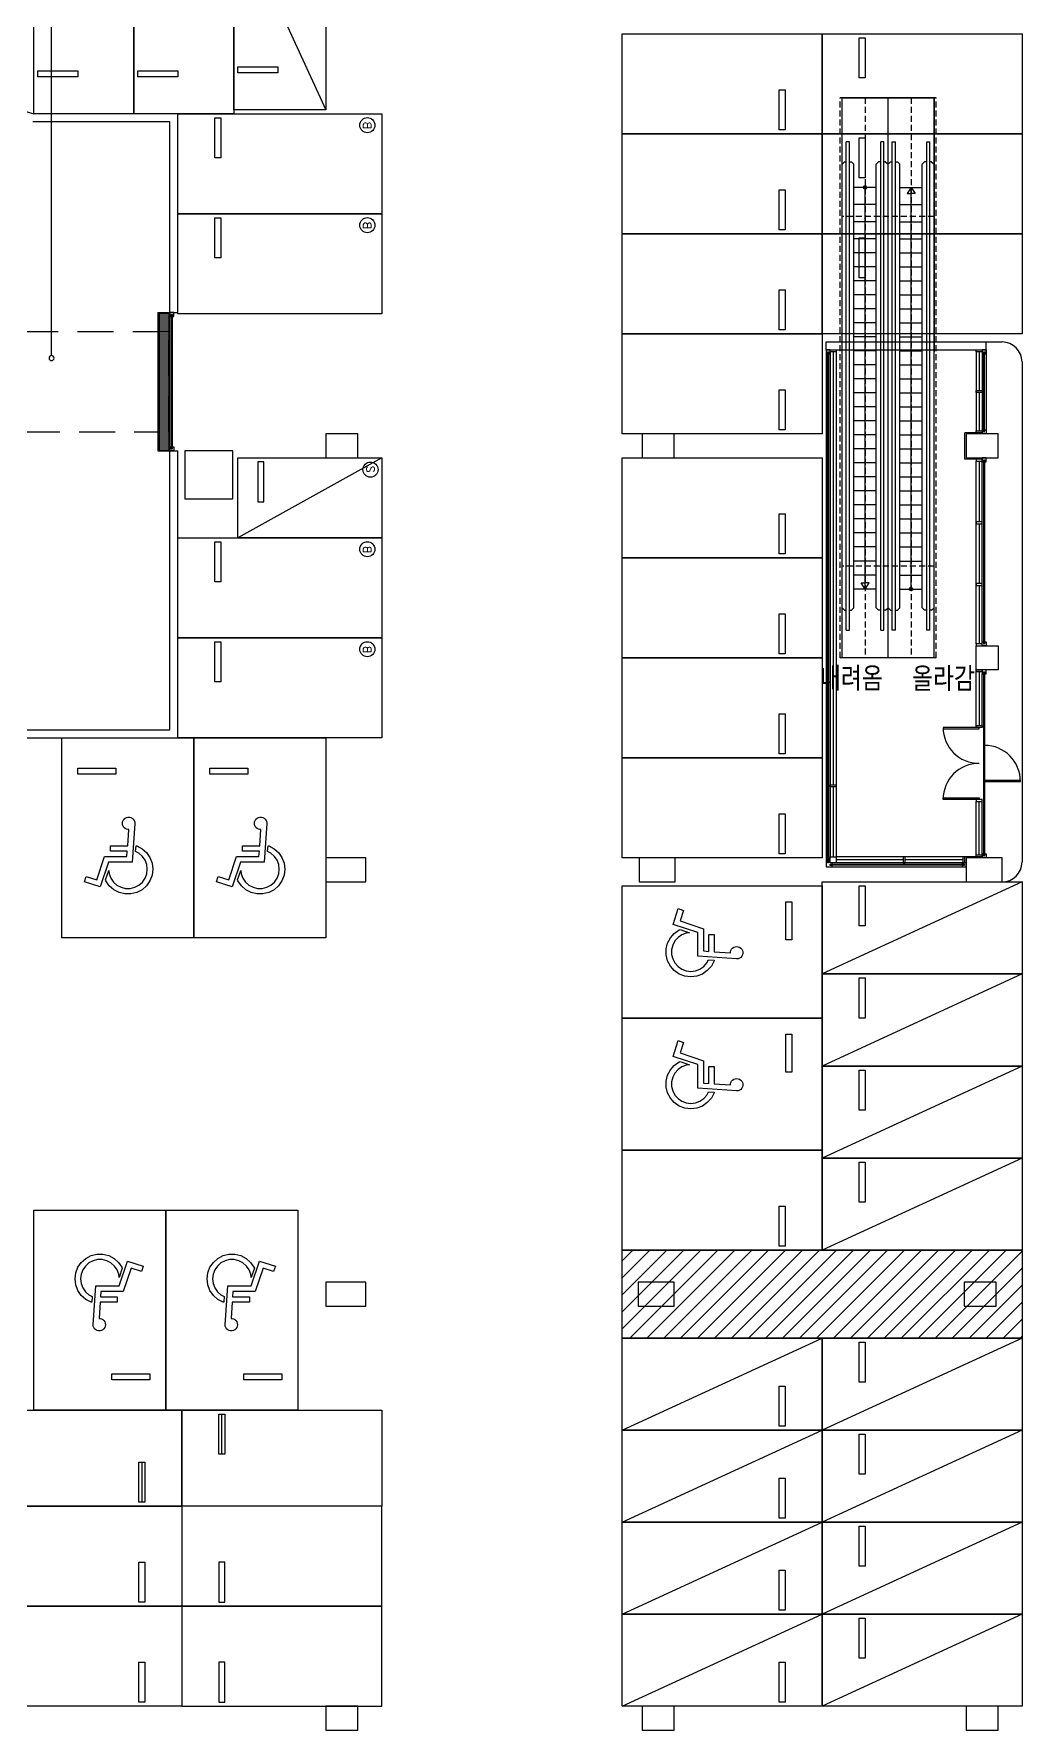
# Model space of a CAD drawing. Header units: millimetres. Extents: x -7614 to 421357, y 85218 to 341757.
# Drawn here: x 196520 to 221220, y 191627 to 234027 of the extents above; entities that cross this region are included whole.
import ezdxf
from ezdxf.enums import TextEntityAlignment as Align

# ---------------------------------------------------------------- set-up
doc = ezdxf.new("R2010")
doc.units = ezdxf.units.MM
doc.header["$LTSCALE"] = 600
doc.header["$MEASUREMENT"] = 0
doc.linetypes.add('HID1', pattern=[2.3, 1.5, -0.8])
doc.linetypes.add('HIDDEN2', pattern=[0.188, 0.125, -0.063])
doc.layers.add('e-plan', color=9, linetype='CONTINUOUS')
doc.layers.add('e-room-box', color=7, linetype='CONTINUOUS')
doc.styles.add('kiahn', font='romans.shx', dxfattribs={"bigfont": 'cadhs.shx'})

msp = doc.modelspace()

# ---------------------------------------------------------------- linework, layer by layer
at = {"layer": 'e-plan'}
for p, q in [((196520, 232027), (196520, 237127)), ((199020, 232027), (199020, 237127)), ((199020, 237127), (199020, 232027)), ((201520, 237127), (203820, 232127)), ((201520, 237127), (201520, 232027)), ((201520, 232127), (201520, 237127)), ((203820, 237127), (203820, 232127)), ((211220, 231527), (211220, 234027)), ((211220, 234027), (216220, 234027)), ((216220, 234027), (216220, 231527)), ((216220, 231527), (216220, 234027)), ((216220, 234027), (221220, 234027)), ((217145, 233927), (217295, 233927)), ((217145, 232927), (217145, 233927)), ((217295, 233927), (217295, 232927)), ((221220, 234027), (221220, 231527)), ((201620, 233052), (201620, 233202)), ((201620, 233202), (202620, 233202)), ((202620, 233202), (202620, 233052)), ((196620, 232952), (196620, 233102)), ((196620, 233102), (197620, 233102)), ((197620, 232952), (196620, 232952)), ((197620, 233102), (197620, 232952)), ((199120, 232952), (199120, 233102)), ((199120, 233102), (200120, 233102)), ((200120, 232952), (199120, 232952)), ((200120, 233102), (200120, 232952)), ((202620, 233052), (201620, 233052)), ((217295, 232927), (217145, 232927)), ((195071, 232470), (196520, 232027)), ((215145, 231627), (215145, 232627)), ((215145, 232627), (215295, 232627)), ((215295, 232627), (215295, 231627)), ((216720, 218427), (216720, 232427)), ((219020, 232427), (216720, 232427)), ((217870, 218427), (217870, 232427)), ((219020, 218427), (219020, 232427)), ((200120, 232027), (196520, 232027)), ((199020, 232027), (196520, 232027)), ((201520, 232027), (199020, 232027)), ((200120, 227066), (200120, 232027)), ((200120, 229527), (200120, 232027)), ((200120, 232027), (205220, 232027)), ((203820, 232127), (201520, 232127)), ((205220, 232027), (205220, 229527)), ((199920, 231827), (196490, 231827)), ((199920, 227066), (199920, 231827)), ((201045, 231927), (201195, 231927)), ((201045, 230927), (201045, 231927)), ((201195, 231927), (201195, 230927)), ((211220, 229027), (211220, 231527)), ((211220, 231527), (216220, 231527)), ((216220, 231527), (211220, 231527)), ((215295, 231627), (215145, 231627)), ((216220, 231527), (216220, 229027)), ((221220, 231527), (216220, 231527)), ((216220, 229027), (216220, 231527)), ((216220, 231527), (221220, 231527)), ((221220, 231527), (221220, 229027)), ((216823, 219122), (216823, 231327)), ((216903, 231327), (216823, 231327)), ((216903, 219122), (216903, 231327)), ((217145, 231427), (217295, 231427)), ((217145, 230427), (217145, 231427)), ((217295, 231427), (217295, 230427)), ((217688, 219122), (217688, 231327)), ((217768, 231327), (217688, 231327)), ((217768, 219122), (217768, 231327)), ((217973, 219122), (217973, 231327)), ((217973, 231327), (218053, 231327)), ((218053, 219122), (218053, 231327)), ((218838, 219122), (218838, 231327)), ((218838, 231327), (218918, 231327)), ((218918, 219122), (218918, 231327)), ((201195, 230927), (201045, 230927)), ((216780, 230827), (216720, 230767)), ((216780, 230827), (216823, 230827)), ((216903, 230827), (216958, 230827)), ((216958, 230827), (217018, 230767)), ((217018, 219682), (217018, 230767)), ((217633, 230827), (217573, 230767)), ((217573, 219682), (217573, 230767)), ((217688, 230827), (217633, 230827)), ((217810, 230827), (217768, 230827)), ((217810, 230827), (217870, 230767)), ((217930, 230827), (217870, 230767)), ((217930, 230827), (217973, 230827)), ((218053, 230827), (218108, 230827)), ((218108, 230827), (218168, 230767)), ((218168, 219682), (218168, 230767)), ((218783, 230827), (218723, 230767)), ((218723, 219682), (218723, 230767)), ((218838, 230827), (218783, 230827)), ((218960, 230827), (218918, 230827)), ((218960, 230827), (219020, 230767)), ((217295, 230427), (217145, 230427)), ((215145, 229127), (215145, 230127)), ((215145, 230127), (215295, 230127)), ((215295, 230127), (215295, 229127)), ((217573, 230190), (217018, 230190)), ((217295, 220151), (217295, 230190)), ((218168, 230190), (218723, 230190)), ((218445, 230190), (218346, 230039)), ((218346, 230039), (218445, 230039)), ((218445, 220151), (218445, 230190)), ((218445, 230190), (218545, 230039)), ((218545, 230039), (218445, 230039)), ((205220, 229527), (200120, 229527)), ((200120, 227027), (200120, 229527)), ((200120, 229527), (205220, 229527)), ((201045, 229427), (201195, 229427)), ((201045, 228427), (201045, 229427)), ((201195, 229427), (201195, 228427)), ((205220, 229527), (205220, 227027)), ((217573, 229760), (217018, 229760)), ((218168, 229760), (218723, 229760)), ((211220, 226527), (211220, 229027)), ((211220, 229027), (216220, 229027)), ((216220, 229027), (211220, 229027)), ((215295, 229127), (215145, 229127)), ((216220, 229027), (216220, 226527)), ((221220, 229027), (216220, 229027)), ((216220, 226527), (216220, 229027)), ((216220, 229027), (221220, 229027)), ((217573, 229331), (217018, 229331)), ((218168, 229331), (218723, 229331)), ((221220, 229027), (221220, 226527)), ((217573, 228901), (217018, 228901)), ((217573, 228551), (217018, 228551)), ((217145, 228927), (217295, 228927)), ((217145, 227927), (217145, 228927)), ((217295, 228927), (217295, 227927)), ((218168, 228901), (218723, 228901)), ((218168, 228551), (218723, 228551)), ((201195, 228427), (201045, 228427)), ((217573, 228201), (217018, 228201)), ((218168, 228201), (218723, 228201)), ((217573, 227851), (217018, 227851)), ((217295, 227927), (217145, 227927)), ((218168, 227851), (218723, 227851)), ((215145, 226627), (215145, 227627)), ((215145, 227627), (215295, 227627)), ((215295, 227627), (215295, 226627)), ((217573, 227501), (217018, 227501)), ((218168, 227501), (218723, 227501)), ((199620, 227066), (199620, 223602)), ((199620, 227066), (199920, 227066)), ((199650, 227032), (199650, 223632)), ((199650, 227032), (199890, 227032)), ((199650, 226982), (199890, 226982)), ((199650, 226932), (199890, 226932)), ((199650, 226882), (199890, 226882)), ((199890, 227032), (199890, 223632)), ((199920, 227066), (199920, 223602)), ((199920, 227066), (200120, 227066)), ((200020, 227066), (199920, 227066)), ((199920, 227066), (199920, 226966)), ((199920, 226966), (199955, 226966)), ((199955, 226966), (199955, 227016)), ((199955, 227016), (199985, 227016)), ((199960, 227016), (199960, 223652)), ((199980, 227016), (199980, 223652)), ((199985, 227016), (199985, 226966)), ((199985, 226966), (200020, 226966)), ((200020, 226966), (200020, 227066)), ((205220, 227027), (200120, 227027)), ((217573, 227151), (217018, 227151)), ((218168, 227151), (218723, 227151)), ((199650, 226832), (199890, 226832)), ((199650, 226782), (199890, 226782)), ((199650, 226732), (199890, 226732)), ((199650, 226682), (199890, 226682)), ((199650, 226632), (199890, 226632)), ((199650, 226582), (199890, 226582)), ((199650, 226532), (199890, 226532)), ((199650, 226482), (199890, 226482)), ((199650, 226432), (199890, 226432)), ((216220, 226527), (211220, 226527)), ((211220, 224027), (211220, 226527)), ((211220, 226527), (216220, 226527)), ((215295, 226627), (215145, 226627)), ((216220, 226527), (216220, 224027)), ((221220, 226527), (216220, 226527)), ((217573, 226801), (217018, 226801)), ((217573, 226451), (217018, 226451)), ((218168, 226801), (218723, 226801)), ((218168, 226451), (218723, 226451)), ((199650, 226382), (199890, 226382)), ((199650, 226332), (199890, 226332)), ((199650, 226282), (199890, 226282)), ((199650, 226232), (199890, 226232)), ((199650, 226182), (199890, 226182)), ((199650, 226132), (199890, 226132)), ((199650, 226082), (199890, 226082)), ((199650, 226032), (199890, 226032)), ((216320, 226327), (220320, 226327)), ((216320, 226127), (216320, 226327)), ((216320, 226127), (216320, 213207)), ((216320, 226127), (220320, 226127)), ((216420, 226127), (216320, 226127)), ((216320, 226127), (216320, 226027)), ((216320, 226027), (216355, 226027)), ((216355, 226027), (216355, 226077)), ((216355, 226077), (216385, 226077)), ((216360, 226077), (216360, 213307)), ((216380, 226077), (216380, 213307)), ((216385, 226077), (216385, 226027)), ((216385, 226027), (216420, 226027)), ((216420, 226077), (216420, 226127)), ((216420, 226127), (216570, 226127)), ((216420, 226027), (216420, 226127)), ((216420, 226077), (216420, 213457)), ((216570, 226077), (216420, 226077)), ((216495, 226077), (216495, 215257)), ((216570, 226127), (216570, 226077)), ((216570, 226077), (216570, 213457)), ((217573, 226101), (217018, 226101)), ((218168, 226101), (218723, 226101)), ((220070, 226077), (220070, 226127)), ((220070, 226127), (220220, 226127)), ((220070, 226077), (220070, 224107)), ((220220, 226077), (220070, 226077)), ((220145, 226077), (220145, 225117)), ((220220, 226127), (220220, 226077)), ((220320, 226127), (220220, 226127)), ((220220, 226127), (220220, 226027)), ((220220, 226077), (220220, 224107)), ((220220, 226027), (220255, 226027)), ((220255, 226027), (220255, 226077)), ((220255, 226077), (220285, 226077)), ((220260, 224077), (220260, 226077)), ((220280, 224077), (220280, 226077)), ((220285, 226077), (220285, 226027)), ((220285, 226027), (220320, 226027)), ((220320, 226327), (220720, 226327)), ((220320, 226127), (220320, 226327)), ((220320, 226127), (220320, 224027)), ((220320, 226027), (220320, 226127)), ((199650, 225982), (199890, 225982)), ((199650, 225932), (199890, 225932)), ((199650, 225882), (199890, 225882)), ((199650, 225832), (199890, 225832)), ((199650, 225782), (199890, 225782)), ((199650, 225732), (199890, 225732)), ((199650, 225682), (199890, 225682)), ((199650, 225632), (199890, 225632)), ((199650, 225582), (199890, 225582)), ((217573, 225751), (217018, 225751)), ((218168, 225751), (218723, 225751)), ((221220, 225827), (221220, 213327)), ((199650, 225532), (199890, 225532)), ((199650, 225482), (199890, 225482)), ((199650, 225432), (199890, 225432)), ((199650, 225382), (199890, 225382)), ((199650, 225332), (199890, 225332)), ((199650, 225282), (199890, 225282)), ((199650, 225232), (199890, 225232)), ((199650, 225182), (199890, 225182)), ((217573, 225401), (217018, 225401)), ((218168, 225401), (218723, 225401)), ((199650, 225132), (199890, 225132)), ((199650, 225082), (199890, 225082)), ((199650, 225032), (199890, 225032)), ((199650, 224982), (199890, 224982)), ((199650, 224932), (199890, 224932)), ((199650, 224882), (199890, 224882)), ((199650, 224832), (199890, 224832)), ((199650, 224782), (199890, 224782)), ((199650, 224732), (199890, 224732)), ((215145, 224127), (215145, 225127)), ((215145, 225127), (215295, 225127)), ((215295, 225127), (215295, 224127)), ((217573, 225051), (217018, 225051)), ((218168, 225051), (218723, 225051)), ((220070, 225067), (220070, 225117)), ((220070, 225117), (220220, 225117)), ((220220, 225067), (220070, 225067)), ((220145, 225067), (220145, 224107)), ((220220, 225117), (220220, 225067)), ((199650, 224682), (199890, 224682)), ((199650, 224632), (199890, 224632)), ((199650, 224582), (199890, 224582)), ((199650, 224532), (199890, 224532)), ((199650, 224482), (199890, 224482)), ((199650, 224432), (199890, 224432)), ((199650, 224382), (199890, 224382)), ((199650, 224332), (199890, 224332)), ((217573, 224701), (217018, 224701)), ((217573, 224351), (217018, 224351)), ((218168, 224701), (218723, 224701)), ((218168, 224351), (218723, 224351)), ((199650, 224282), (199890, 224282)), ((199650, 224232), (199890, 224232)), ((199650, 224182), (199890, 224182)), ((199650, 224132), (199890, 224132)), ((199650, 224082), (199890, 224082)), ((199650, 224032), (199890, 224032)), ((199650, 223982), (199890, 223982)), ((199650, 223932), (199890, 223932)), ((199650, 223882), (199890, 223882)), ((216220, 224027), (211220, 224027)), ((215295, 224127), (215145, 224127)), ((217573, 224001), (217018, 224001)), ((218168, 224001), (218723, 224001)), ((220070, 224057), (219790, 224057)), ((219790, 223397), (219790, 224057)), ((220070, 224057), (220070, 224107)), ((220070, 224107), (220220, 224107)), ((220220, 224057), (220070, 224057)), ((220220, 224027), (220220, 224127)), ((220220, 224127), (220255, 224127)), ((220220, 224107), (220220, 224057)), ((220320, 224027), (220220, 224027)), ((220255, 224127), (220255, 224077)), ((220255, 224077), (220285, 224077)), ((220285, 224077), (220285, 224127)), ((220285, 224127), (220320, 224127)), ((220320, 224127), (220320, 224027)), ((199620, 223602), (199920, 223602)), ((199650, 223832), (199890, 223832)), ((199650, 223782), (199890, 223782)), ((199650, 223732), (199890, 223732)), ((199650, 223682), (199890, 223682)), ((199650, 223632), (199890, 223632)), ((199920, 223602), (199920, 223702)), ((199920, 223702), (199955, 223702)), ((199920, 216627), (199920, 223602)), ((199920, 223602), (200120, 223602)), ((200020, 223602), (199920, 223602)), ((199955, 223702), (199955, 223652)), ((199955, 223652), (199985, 223652)), ((199985, 223652), (199985, 223702)), ((199985, 223702), (200020, 223702)), ((200020, 223702), (200020, 223602)), ((200120, 216427), (200120, 223602)), ((217573, 223651), (217018, 223651)), ((218168, 223651), (218723, 223651)), ((205220, 223427), (201620, 221427)), ((201620, 223427), (205220, 223427)), ((201620, 221427), (201620, 223427)), ((202270, 223327), (202120, 223327)), ((202120, 223327), (202120, 222327)), ((202270, 222327), (202270, 223327)), ((205220, 223427), (205220, 221427)), ((211220, 220927), (211220, 223427)), ((211220, 223427), (216220, 223427)), ((216220, 223427), (216220, 220927)), ((217573, 223301), (217018, 223301)), ((218168, 223301), (218723, 223301)), ((220070, 223397), (219790, 223397)), ((220220, 223397), (220070, 223397)), ((220070, 223397), (220070, 223347)), ((220070, 218777), (220070, 223347)), ((220070, 223347), (220220, 223347)), ((220145, 223347), (220145, 221832)), ((220320, 223427), (220220, 223427)), ((220220, 223427), (220220, 223327)), ((220220, 223347), (220220, 223397)), ((220220, 218777), (220220, 223347)), ((220220, 223327), (220255, 223327)), ((220255, 223327), (220255, 223377)), ((220255, 223377), (220285, 223377)), ((220260, 223377), (220260, 218777)), ((220280, 223377), (220280, 218777)), ((220285, 223377), (220285, 223327)), ((220285, 223327), (220320, 223327)), ((220320, 223327), (220320, 223427)), ((217573, 222951), (217018, 222951)), ((217573, 222601), (217018, 222601)), ((218168, 222951), (218723, 222951)), ((218168, 222601), (218723, 222601)), ((202120, 222327), (202270, 222327)), ((217573, 222251), (217018, 222251)), ((218168, 222251), (218723, 222251)), ((215145, 221027), (215145, 222027)), ((215145, 222027), (215295, 222027)), ((215295, 222027), (215295, 221027)), ((217573, 221901), (217018, 221901)), ((218168, 221901), (218723, 221901)), ((220220, 221832), (220070, 221832)), ((220070, 221832), (220070, 221782)), ((220070, 221782), (220220, 221782)), ((220145, 221782), (220145, 220292)), ((220220, 221782), (220220, 221832)), ((200120, 218927), (200120, 221427)), ((200120, 221427), (205220, 221427)), ((205220, 221427), (201620, 221427)), ((205220, 221427), (205220, 218927)), ((217573, 221551), (217018, 221551)), ((218168, 221551), (218723, 221551)), ((201045, 221327), (201195, 221327)), ((201045, 220327), (201045, 221327)), ((201195, 221327), (201195, 220327)), ((211220, 218427), (211220, 220927)), ((211220, 220927), (216220, 220927)), ((216220, 220927), (211220, 220927)), ((215295, 221027), (215145, 221027)), ((216220, 220927), (216220, 218427)), ((217573, 221201), (217018, 221201)), ((218168, 221201), (218723, 221201)), ((217573, 220851), (217018, 220851)), ((217573, 220501), (217018, 220501)), ((218168, 220851), (218723, 220851)), ((218168, 220501), (218723, 220501)), ((201195, 220327), (201045, 220327)), ((217573, 220151), (217018, 220151)), ((217295, 220151), (217196, 220302)), ((217196, 220302), (217295, 220302)), ((217295, 220151), (217395, 220302)), ((217395, 220302), (217295, 220302)), ((218168, 220151), (218723, 220151)), ((220220, 220292), (220070, 220292)), ((220070, 220292), (220070, 220242)), ((220070, 220242), (220220, 220242)), ((220145, 220242), (220145, 218777)), ((220220, 220242), (220220, 220292)), ((216780, 219622), (216720, 219682)), ((216958, 219622), (217018, 219682)), ((217633, 219622), (217573, 219682)), ((217810, 219622), (217870, 219682)), ((217930, 219622), (217870, 219682)), ((218108, 219622), (218168, 219682)), ((218783, 219622), (218723, 219682)), ((218960, 219622), (219020, 219682)), ((215145, 218527), (215145, 219527)), ((215145, 219527), (215295, 219527)), ((215295, 219527), (215295, 218527)), ((216780, 219622), (216823, 219622)), ((216903, 219622), (216958, 219622)), ((217688, 219622), (217633, 219622)), ((217810, 219622), (217768, 219622)), ((217930, 219622), (217973, 219622)), ((218053, 219622), (218108, 219622)), ((218838, 219622), (218783, 219622)), ((218960, 219622), (218918, 219622)), ((205220, 218927), (200120, 218927)), ((200120, 216427), (200120, 218927)), ((200120, 218927), (205220, 218927)), ((201045, 218827), (201195, 218827)), ((201045, 217827), (201045, 218827)), ((201195, 218827), (201195, 217827)), ((205220, 218927), (205220, 216427)), ((216823, 219122), (216903, 219122)), ((217688, 219122), (217768, 219122)), ((218053, 219122), (217973, 219122)), ((218918, 219122), (218838, 219122)), ((220220, 218727), (220220, 218827)), ((220220, 218827), (220255, 218827)), ((220255, 218827), (220255, 218777)), ((220285, 218777), (220285, 218827)), ((220285, 218827), (220320, 218827)), ((220320, 218827), (220320, 218727)), ((211220, 215927), (211220, 218427)), ((211220, 218427), (216220, 218427)), ((216220, 218427), (211220, 218427)), ((215295, 218527), (215145, 218527)), ((216220, 218427), (216220, 215927)), ((219020, 218427), (216720, 218427)), ((220220, 218777), (220070, 218777)), ((220070, 218777), (220070, 218727)), ((220070, 218727), (220620, 218727)), ((220070, 218127), (220070, 218727)), ((220070, 218727), (220220, 218727)), ((220220, 218727), (220220, 218777)), ((220320, 218727), (220220, 218727)), ((220255, 218777), (220285, 218777)), ((220620, 218727), (220620, 218127)), ((220620, 218127), (220070, 218127)), ((220070, 218077), (220070, 218127)), ((220070, 218127), (220220, 218127)), ((220070, 216742), (220070, 218077)), ((220220, 218077), (220070, 218077)), ((220145, 218077), (220145, 216742)), ((220320, 218127), (220220, 218127)), ((220220, 218127), (220220, 218027)), ((220220, 218127), (220220, 218077)), ((220220, 216742), (220220, 218027)), ((220220, 218027), (220255, 218027)), ((220255, 218027), (220255, 218077)), ((220255, 218077), (220285, 218077)), ((220260, 218077), (220260, 213477)), ((220280, 218077), (220280, 213477)), ((220285, 218077), (220285, 218027)), ((220285, 218027), (220320, 218027)), ((220320, 218027), (220320, 218127)), ((201195, 217827), (201045, 217827)), ((215145, 216027), (215145, 217027)), ((215145, 217027), (215295, 217027)), ((215295, 217027), (215295, 216027)), ((220145, 216692), (219245, 216692)), ((219245, 216692), (219245, 216652)), ((220070, 216692), (220070, 216742)), ((220070, 216742), (220220, 216742)), ((220220, 216692), (220070, 216692)), ((220145, 216652), (220145, 216692)), ((220220, 216742), (220220, 216692)), ((196274, 216427), (200120, 216427)), ((196304, 216627), (199920, 216627)), ((197220, 211427), (197220, 216427)), ((197220, 216427), (200520, 216427)), ((205220, 216427), (200120, 216427)), ((200520, 211427), (200520, 216427)), ((200520, 216427), (203820, 216427)), ((200520, 216427), (200520, 211427)), ((203820, 216427), (203820, 211427)), ((219245, 216652), (220145, 216652)), ((216220, 215927), (211220, 215927)), ((211220, 213427), (211220, 215927)), ((211220, 215927), (216220, 215927)), ((215295, 216027), (215145, 216027)), ((216220, 215927), (216220, 213427)), ((197620, 215525), (197620, 215675)), ((197620, 215675), (198570, 215675)), ((198570, 215525), (197620, 215525)), ((198570, 215675), (198570, 215525)), ((200920, 215525), (200920, 215675)), ((200920, 215675), (201870, 215675)), ((201870, 215525), (200920, 215525)), ((201870, 215675), (201870, 215525)), ((216420, 215257), (216570, 215257)), ((216420, 215207), (216420, 215257)), ((216570, 215207), (216420, 215207)), ((216495, 215207), (216495, 213457)), ((216570, 215257), (216570, 215207)), ((221180, 215362), (220280, 215362)), ((220280, 215362), (220280, 215342)), ((220280, 215342), (221180, 215342)), ((221180, 215342), (221180, 215362)), ((219245, 214892), (219245, 214932)), ((219245, 214932), (220145, 214932)), ((220145, 214892), (219245, 214892)), ((220220, 214892), (220070, 214892)), ((220070, 214892), (220070, 214842)), ((220070, 213507), (220070, 214842)), ((220070, 214842), (220220, 214842)), ((220145, 214932), (220145, 214892)), ((220145, 213507), (220145, 214842)), ((220220, 214842), (220220, 214892)), ((220220, 213507), (220220, 214842)), ((198732, 214292), (198737, 214330)), ((198737, 214255), (198732, 214292)), ((198737, 214330), (198750, 214365)), ((198750, 214220), (198737, 214255)), ((198750, 214365), (198771, 214395)), ((198771, 214189), (198750, 214220)), ((198771, 214395), (198799, 214420)), ((198799, 214164), (198771, 214189)), ((198799, 214420), (198832, 214438)), ((198832, 214147), (198799, 214164)), ((198832, 214438), (198869, 214447)), ((198869, 214138), (198832, 214147)), ((198865, 213733), (198894, 214138)), ((198869, 214447), (198906, 214447)), ((198894, 214138), (198869, 214138)), ((198906, 214447), (198943, 214438)), ((198943, 214438), (198976, 214420)), ((199043, 214292), (198974, 213325)), ((198976, 214420), (199004, 214395)), ((199004, 214395), (199025, 214365)), ((199025, 214365), (199039, 214330)), ((199039, 214330), (199043, 214292)), ((202032, 214292), (202037, 214330)), ((202037, 214255), (202032, 214292)), ((202037, 214330), (202050, 214365)), ((202050, 214220), (202037, 214255)), ((202050, 214365), (202071, 214395)), ((202071, 214189), (202050, 214220)), ((202071, 214395), (202099, 214420)), ((202099, 214164), (202071, 214189)), ((202099, 214420), (202132, 214438)), ((202132, 214147), (202099, 214164)), ((202132, 214438), (202169, 214447)), ((202169, 214138), (202132, 214147)), ((202165, 213733), (202194, 214138)), ((202169, 214447), (202206, 214447)), ((202194, 214138), (202169, 214138)), ((202206, 214447), (202243, 214438)), ((202243, 214438), (202276, 214420)), ((202343, 214292), (202274, 213325)), ((202276, 214420), (202304, 214395)), ((202304, 214395), (202325, 214365)), ((202325, 214365), (202339, 214330)), ((202339, 214330), (202343, 214292)), ((215145, 213527), (215145, 214527)), ((215145, 214527), (215295, 214527)), ((215295, 214527), (215295, 213527)), ((198435, 213595), (198435, 213733)), ((198435, 213733), (198865, 213733)), ((199062, 213589), (199073, 213733)), ((199073, 213733), (199091, 213729)), ((199091, 213729), (199224, 213659)), ((201735, 213595), (201735, 213733)), ((201735, 213733), (202165, 213733)), ((202362, 213589), (202373, 213733)), ((202373, 213733), (202391, 213729)), ((202391, 213729), (202524, 213659)), ((198092, 212877), (198287, 213463)), ((198386, 213325), (198179, 212702)), ((198287, 213463), (198845, 213463)), ((198974, 213325), (198386, 213325)), ((198855, 213595), (198435, 213595)), ((198845, 213463), (198855, 213595)), ((199145, 213545), (199062, 213589)), ((199233, 213468), (199145, 213545)), ((199224, 213659), (199336, 213560)), ((199299, 213372), (199233, 213468)), ((199340, 213263), (199299, 213372)), ((199336, 213560), (199421, 213436)), ((199421, 213436), (199474, 213296)), ((199474, 213296), (199492, 213147)), ((201392, 212877), (201587, 213463)), ((201686, 213325), (201479, 212702)), ((201587, 213463), (202145, 213463)), ((202274, 213325), (201686, 213325)), ((202155, 213595), (201735, 213595)), ((202145, 213463), (202155, 213595)), ((202445, 213545), (202362, 213589)), ((202533, 213468), (202445, 213545)), ((202524, 213659), (202636, 213560)), ((202599, 213372), (202533, 213468)), ((202640, 213263), (202599, 213372)), ((202636, 213560), (202721, 213436)), ((202721, 213436), (202774, 213296)), ((202774, 213296), (202792, 213147)), ((216220, 213427), (211220, 213427)), ((215295, 213527), (215145, 213527)), ((216355, 213357), (216320, 213357)), ((216320, 213357), (216320, 213207)), ((216355, 213307), (216355, 213357)), ((216385, 213307), (216355, 213307)), ((216420, 213357), (216385, 213357)), ((216385, 213357), (216385, 213307)), ((216420, 213457), (216570, 213457)), ((216420, 213307), (216420, 213457)), ((216420, 213307), (216420, 213357)), ((216570, 213307), (216420, 213307)), ((216470, 213307), (216420, 213307)), ((216470, 213272), (216470, 213307)), ((219740, 213457), (216570, 213457)), ((216570, 213457), (216570, 213307)), ((218250, 213382), (216570, 213382)), ((219740, 213307), (216570, 213307)), ((218300, 213457), (218250, 213457)), ((218250, 213457), (218250, 213307)), ((218250, 213307), (218300, 213307)), ((218300, 213307), (218300, 213457)), ((219740, 213382), (218300, 213382)), ((219820, 213307), (219720, 213307)), ((219720, 213307), (219720, 213272)), ((219790, 213457), (219740, 213457)), ((219740, 213457), (219740, 213307)), ((219740, 213307), (219790, 213307)), ((220070, 213457), (219790, 213457)), ((219790, 213307), (219790, 213457)), ((219820, 213207), (219820, 213307)), ((220070, 213457), (220070, 213507)), ((220070, 213507), (220220, 213507)), ((220220, 213457), (220070, 213457)), ((220220, 213427), (220220, 213527)), ((220220, 213527), (220255, 213527)), ((220220, 213507), (220220, 213457)), ((220320, 213427), (220220, 213427)), ((220255, 213527), (220255, 213477)), ((220255, 213477), (220285, 213477)), ((220285, 213477), (220285, 213527)), ((220285, 213527), (220320, 213527)), ((220320, 213527), (220320, 213427)), ((197786, 212834), (197829, 212965)), ((197829, 212965), (198092, 212877)), ((198311, 212880), (198390, 213117)), ((198319, 212858), (198311, 212880)), ((198405, 212735), (198319, 212858)), ((198390, 213117), (198401, 213031)), ((198401, 213031), (198442, 212922)), ((198442, 212922), (198508, 212826)), ((199233, 212826), (199299, 212922)), ((199299, 212922), (199340, 213031)), ((199421, 212858), (199336, 212735)), ((199354, 213147), (199340, 213263)), ((199340, 213031), (199354, 213147)), ((199474, 212998), (199421, 212858)), ((199492, 213147), (199474, 212998)), ((201086, 212834), (201129, 212965)), ((201129, 212965), (201392, 212877)), ((201611, 212880), (201690, 213117)), ((201619, 212858), (201611, 212880)), ((201705, 212735), (201619, 212858)), ((201690, 213117), (201701, 213031)), ((201701, 213031), (201742, 212922)), ((201742, 212922), (201808, 212826)), ((202533, 212826), (202599, 212922)), ((202599, 212922), (202640, 213031)), ((202721, 212858), (202636, 212735)), ((202654, 213147), (202640, 213263)), ((202640, 213031), (202654, 213147)), ((202774, 212998), (202721, 212858)), ((202792, 213147), (202774, 212998)), ((216320, 213207), (219820, 213207)), ((216320, 213207), (216470, 213207)), ((216420, 213242), (216420, 213272)), ((216420, 213272), (216470, 213272)), ((219770, 213267), (216420, 213267)), ((219770, 213247), (216420, 213247)), ((216470, 213242), (216420, 213242)), ((216470, 213207), (216470, 213242)), ((219720, 213272), (219770, 213272)), ((219770, 213242), (219720, 213242)), ((219720, 213242), (219720, 213207)), ((219720, 213207), (219820, 213207)), ((219770, 213272), (219770, 213242)), ((198179, 212702), (197786, 212834)), ((198517, 212635), (198405, 212735)), ((198508, 212826), (198595, 212749)), ((198650, 212566), (198517, 212635)), ((198595, 212749), (198699, 212695)), ((198795, 212530), (198650, 212566)), ((198699, 212695), (198812, 212667)), ((198945, 212530), (198795, 212530)), ((198812, 212667), (198929, 212667)), ((198929, 212667), (199042, 212695)), ((199091, 212566), (198945, 212530)), ((199042, 212695), (199145, 212749)), ((199224, 212635), (199091, 212566)), ((199145, 212749), (199233, 212826)), ((199336, 212735), (199224, 212635)), ((201479, 212702), (201086, 212834)), ((201817, 212635), (201705, 212735)), ((201808, 212826), (201895, 212749)), ((201950, 212566), (201817, 212635)), ((201895, 212749), (201999, 212695)), ((202095, 212530), (201950, 212566)), ((201999, 212695), (202112, 212667)), ((202245, 212530), (202095, 212530)), ((202112, 212667), (202229, 212667)), ((202229, 212667), (202342, 212695)), ((202391, 212566), (202245, 212530)), ((202342, 212695), (202445, 212749)), ((202524, 212635), (202391, 212566)), ((202445, 212749), (202533, 212826)), ((202636, 212735), (202524, 212635)), ((211220, 209427), (211220, 212727)), ((211220, 212727), (216220, 212727)), ((221220, 212827), (216220, 210527)), ((216220, 210527), (216220, 212827)), ((216220, 212827), (221220, 212827)), ((216220, 212727), (216220, 209427)), ((217145, 212727), (217295, 212727)), ((217145, 211727), (217145, 212727)), ((217295, 212727), (217295, 211727)), ((221220, 212827), (221220, 210527)), ((212496, 211768), (212627, 212161)), ((212627, 212161), (212758, 212118)), ((212758, 212118), (212671, 211855)), ((215319, 211377), (215319, 212327)), ((215319, 212327), (215469, 212327)), ((215469, 212327), (215469, 211377)), ((213118, 211561), (212496, 211768)), ((212528, 211542), (212652, 211628)), ((212652, 211628), (212674, 211636)), ((212671, 211855), (213256, 211660)), ((212674, 211636), (212911, 211557)), ((213256, 211660), (213256, 211102)), ((217295, 211727), (217145, 211727)), ((200520, 211427), (197220, 211427)), ((203820, 211427), (200520, 211427)), ((212323, 211152), (212359, 211297)), ((212359, 211297), (212429, 211430)), ((212429, 211430), (212528, 211542)), ((212488, 211248), (212460, 211135)), ((212543, 211352), (212488, 211248)), ((212620, 211439), (212543, 211352)), ((212716, 211505), (212620, 211439)), ((212825, 211547), (212716, 211505)), ((212911, 211557), (212825, 211547)), ((213118, 210973), (213118, 211561)), ((213389, 211092), (213389, 211512)), ((213389, 211512), (213527, 211512)), ((213527, 211512), (213527, 211082)), ((213958, 211148), (213983, 211176)), ((213983, 211176), (214014, 211197)), ((214014, 211197), (214049, 211210)), ((214049, 211210), (214086, 211215)), ((214086, 211215), (214123, 211210)), ((214123, 211210), (214158, 211197)), ((214158, 211197), (214189, 211176)), ((214189, 211176), (214214, 211148)), ((215469, 211377), (215319, 211377)), ((212323, 211002), (212323, 211152)), ((212359, 210856), (212323, 211002)), ((212429, 210723), (212359, 210856)), ((212460, 211135), (212460, 211018)), ((212460, 211018), (212488, 210905)), ((212488, 210905), (212543, 210802)), ((212543, 210802), (212620, 210715)), ((214086, 210904), (213118, 210973)), ((213256, 211102), (213389, 211092)), ((213262, 210715), (213339, 210802)), ((213339, 210802), (213383, 210885)), ((213383, 210885), (213527, 210875)), ((213523, 210856), (213453, 210723)), ((213527, 210875), (213523, 210856)), ((213527, 211082), (213932, 211054)), ((213932, 211078), (213941, 211115)), ((213932, 211054), (213932, 211078)), ((213941, 211115), (213958, 211148)), ((214123, 210908), (214086, 210904)), ((214158, 210922), (214123, 210908)), ((214189, 210943), (214158, 210922)), ((214214, 210971), (214189, 210943)), ((214214, 211148), (214231, 211115)), ((214231, 211004), (214214, 210971)), ((214231, 211115), (214240, 211078)), ((214240, 211041), (214231, 211004)), ((214240, 211078), (214240, 211041)), ((212528, 210611), (212429, 210723)), ((212652, 210526), (212528, 210611)), ((212620, 210715), (212716, 210648)), ((212792, 210473), (212652, 210526)), ((212716, 210648), (212825, 210607)), ((212941, 210455), (212792, 210473)), ((212825, 210607), (212941, 210593)), ((212941, 210593), (213057, 210607)), ((213090, 210473), (212941, 210455)), ((213057, 210607), (213166, 210648)), ((213230, 210526), (213090, 210473)), ((213166, 210648), (213262, 210715)), ((213353, 210611), (213230, 210526)), ((213453, 210723), (213353, 210611)), ((221220, 210527), (216220, 208227)), ((216220, 208227), (216220, 210527)), ((216220, 210527), (221220, 210527)), ((221220, 210527), (216220, 210527)), ((217145, 210427), (217295, 210427)), ((217145, 209427), (217145, 210427)), ((217295, 210427), (217295, 209427)), ((221220, 210527), (221220, 208227)), ((216220, 209427), (211220, 209427)), ((211220, 206127), (211220, 209427)), ((211220, 209427), (216220, 209427)), ((216220, 209427), (216220, 206127)), ((217295, 209427), (217145, 209427)), ((212496, 208468), (212627, 208861)), ((212627, 208861), (212758, 208818)), ((212758, 208818), (212671, 208555)), ((215319, 208077), (215319, 209027)), ((215319, 209027), (215469, 209027)), ((215469, 209027), (215469, 208077)), ((212429, 208130), (212528, 208242)), ((213118, 208261), (212496, 208468)), ((212528, 208242), (212652, 208328)), ((212716, 208205), (212620, 208139)), ((212652, 208328), (212674, 208336)), ((212671, 208555), (213256, 208360)), ((212674, 208336), (212911, 208257)), ((212825, 208247), (212716, 208205)), ((212911, 208257), (212825, 208247)), ((213118, 207673), (213118, 208261)), ((213256, 208360), (213256, 207802)), ((213389, 207792), (213389, 208212)), ((213389, 208212), (213527, 208212)), ((213527, 208212), (213527, 207782)), ((221220, 208227), (216220, 205927)), ((216220, 205927), (216220, 208227)), ((216220, 208227), (221220, 208227)), ((221220, 208227), (216220, 208227)), ((221220, 208227), (221220, 205927)), ((212323, 207852), (212359, 207997)), ((212323, 207702), (212323, 207852)), ((212359, 207997), (212429, 208130)), ((212488, 207948), (212460, 207835)), ((212460, 207835), (212460, 207718)), ((212543, 208052), (212488, 207948)), ((212620, 208139), (212543, 208052)), ((213256, 207802), (213389, 207792)), ((213527, 207782), (213932, 207754)), ((213932, 207778), (213941, 207815)), ((213932, 207754), (213932, 207778)), ((213941, 207815), (213958, 207848)), ((213958, 207848), (213983, 207876)), ((213983, 207876), (214014, 207897)), ((214014, 207897), (214049, 207910)), ((214049, 207910), (214086, 207915)), ((214086, 207915), (214123, 207910)), ((214123, 207910), (214158, 207897)), ((214158, 207897), (214189, 207876)), ((214189, 207876), (214214, 207848)), ((214214, 207848), (214231, 207815)), ((214231, 207815), (214240, 207778)), ((214240, 207778), (214240, 207741)), ((215469, 208077), (215319, 208077)), ((217145, 208127), (217295, 208127)), ((217145, 207127), (217145, 208127)), ((217295, 208127), (217295, 207127)), ((212359, 207556), (212323, 207702)), ((212429, 207423), (212359, 207556)), ((212528, 207311), (212429, 207423)), ((212460, 207718), (212488, 207605)), ((212488, 207605), (212543, 207502)), ((212543, 207502), (212620, 207415)), ((212620, 207415), (212716, 207348)), ((212716, 207348), (212825, 207307)), ((213057, 207307), (213166, 207348)), ((214086, 207604), (213118, 207673)), ((213166, 207348), (213262, 207415)), ((213262, 207415), (213339, 207502)), ((213339, 207502), (213383, 207585)), ((213453, 207423), (213353, 207311)), ((213383, 207585), (213527, 207575)), ((213523, 207556), (213453, 207423)), ((213527, 207575), (213523, 207556)), ((214123, 207608), (214086, 207604)), ((214158, 207622), (214123, 207608)), ((214189, 207643), (214158, 207622)), ((214214, 207671), (214189, 207643)), ((214231, 207704), (214214, 207671)), ((214240, 207741), (214231, 207704)), ((212652, 207226), (212528, 207311)), ((212792, 207173), (212652, 207226)), ((212941, 207155), (212792, 207173)), ((212825, 207307), (212941, 207293)), ((212941, 207293), (213057, 207307)), ((213090, 207173), (212941, 207155)), ((213230, 207226), (213090, 207173)), ((213353, 207311), (213230, 207226)), ((217295, 207127), (217145, 207127)), ((216220, 206127), (211220, 206127)), ((211220, 203627), (211220, 206127)), ((211220, 206127), (216220, 206127)), ((216220, 206127), (216220, 203627)), ((221220, 205927), (216220, 203627)), ((216220, 203627), (216220, 205927)), ((216220, 205927), (221220, 205927)), ((221220, 205927), (216220, 205927)), ((217145, 205827), (217295, 205827)), ((217145, 204827), (217145, 205827)), ((217295, 205827), (217295, 204827)), ((221220, 205927), (221220, 203627)), ((217295, 204827), (217145, 204827)), ((196520, 199627), (196520, 204627)), ((196520, 204627), (199820, 204627)), ((199820, 199627), (199820, 204627)), ((199820, 204627), (203120, 204627)), ((199820, 204627), (199820, 199627)), ((203120, 204627), (203120, 199627)), ((215145, 203727), (215145, 204727)), ((215145, 204727), (215295, 204727)), ((215295, 204727), (215295, 203727)), ((197950, 203488), (198095, 203524)), ((198095, 203524), (198245, 203524)), ((198245, 203524), (198391, 203488)), ((201250, 203488), (201395, 203524)), ((201395, 203524), (201545, 203524)), ((201545, 203524), (201691, 203488)), ((211220, 203627), (221220, 203627)), ((211220, 201427), (211220, 203627)), ((211220, 203355), (211492, 203627)), ((211220, 202931), (211916, 203627)), ((211220, 202507), (212341, 203627)), ((211220, 202082), (212765, 203627)), ((211220, 201658), (213189, 203627)), ((216220, 203627), (211220, 203627)), ((211413, 201427), (213613, 203627)), ((211838, 201427), (214038, 203627)), ((212262, 201427), (214462, 203627)), ((212686, 201427), (214886, 203627)), ((213110, 201427), (215310, 203627)), ((213535, 201427), (215735, 203627)), ((213959, 201427), (216159, 203627)), ((214383, 201427), (216583, 203627)), ((214807, 201427), (217007, 203627)), ((215295, 203727), (215145, 203727)), ((215232, 201427), (217432, 203627)), ((215656, 201427), (217856, 203627)), ((216080, 201427), (218280, 203627)), ((221220, 203627), (216220, 203627)), ((216504, 201427), (218704, 203627)), ((216929, 201427), (219129, 203627)), ((217353, 201427), (219553, 203627)), ((217777, 201427), (219977, 203627)), ((218202, 201427), (220402, 203627)), ((218626, 201427), (220826, 203627)), ((219050, 201427), (221220, 203597)), ((221220, 203627), (221220, 201427)), ((197566, 203055), (197619, 203195)), ((197619, 203195), (197705, 203319)), ((197742, 203131), (197701, 203022)), ((197705, 203319), (197817, 203418)), ((197808, 203227), (197742, 203131)), ((197895, 203304), (197808, 203227)), ((197817, 203418), (197950, 203488)), ((197999, 203359), (197895, 203304)), ((198112, 203387), (197999, 203359)), ((198229, 203387), (198112, 203387)), ((198342, 203359), (198229, 203387)), ((198445, 203304), (198342, 203359)), ((198391, 203488), (198524, 203418)), ((198533, 203227), (198445, 203304)), ((198524, 203418), (198636, 203319)), ((198599, 203131), (198533, 203227)), ((198640, 203022), (198599, 203131)), ((198636, 203319), (198721, 203195)), ((198730, 203173), (198651, 202936)), ((198654, 202729), (198862, 203351)), ((198721, 203195), (198730, 203173)), ((198949, 203176), (198754, 202591)), ((198862, 203351), (199255, 203220)), ((199211, 203089), (198949, 203176)), ((199255, 203220), (199211, 203089)), ((200866, 203055), (200919, 203195)), ((200919, 203195), (201005, 203319)), ((201042, 203131), (201001, 203022)), ((201005, 203319), (201117, 203418)), ((201108, 203227), (201042, 203131)), ((201195, 203304), (201108, 203227)), ((201117, 203418), (201250, 203488)), ((201299, 203359), (201195, 203304)), ((201412, 203387), (201299, 203359)), ((201529, 203387), (201412, 203387)), ((201642, 203359), (201529, 203387)), ((201745, 203304), (201642, 203359)), ((201691, 203488), (201824, 203418)), ((201833, 203227), (201745, 203304)), ((201824, 203418), (201936, 203319)), ((201899, 203131), (201833, 203227)), ((201940, 203022), (201899, 203131)), ((201936, 203319), (202021, 203195)), ((202030, 203173), (201951, 202936)), ((201954, 202729), (202162, 203351)), ((202021, 203195), (202030, 203173)), ((202249, 203176), (202054, 202591)), ((202162, 203351), (202555, 203220)), ((202511, 203089), (202249, 203176)), ((202555, 203220), (202511, 203089)), ((219474, 201427), (221220, 203173)), ((197548, 202906), (197566, 203055)), ((197566, 202757), (197548, 202906)), ((197619, 202617), (197566, 202757)), ((197701, 203022), (197686, 202906)), ((197686, 202906), (197701, 202790)), ((197701, 202790), (197742, 202681)), ((197742, 202681), (197808, 202585)), ((197998, 201761), (198067, 202729)), ((198067, 202729), (198654, 202729)), ((198651, 202936), (198640, 203022)), ((200848, 202906), (200866, 203055)), ((200866, 202757), (200848, 202906)), ((200919, 202617), (200866, 202757)), ((201001, 203022), (200986, 202906)), ((200986, 202906), (201001, 202790)), ((201001, 202790), (201042, 202681)), ((201042, 202681), (201108, 202585)), ((201298, 201761), (201367, 202729)), ((201367, 202729), (201954, 202729)), ((201951, 202936), (201940, 203022)), ((219899, 201427), (221220, 202748)), ((197705, 202494), (197619, 202617)), ((197817, 202394), (197705, 202494)), ((197808, 202585), (197895, 202508)), ((197950, 202325), (197817, 202394)), ((197895, 202508), (197978, 202464)), ((197968, 202320), (197950, 202325)), ((197978, 202464), (197968, 202320)), ((198176, 202320), (198147, 201915)), ((198605, 202320), (198176, 202320)), ((198195, 202591), (198186, 202458)), ((198186, 202458), (198605, 202458)), ((198754, 202591), (198195, 202591)), ((198605, 202458), (198605, 202320)), ((201005, 202494), (200919, 202617)), ((201117, 202394), (201005, 202494)), ((201108, 202585), (201195, 202508)), ((201250, 202325), (201117, 202394)), ((201195, 202508), (201278, 202464)), ((201268, 202320), (201250, 202325)), ((201278, 202464), (201268, 202320)), ((201476, 202320), (201447, 201915)), ((201905, 202320), (201476, 202320)), ((201495, 202591), (201486, 202458)), ((201486, 202458), (201905, 202458)), ((202054, 202591), (201495, 202591)), ((201905, 202458), (201905, 202320)), ((220323, 201427), (221220, 202324)), ((198147, 201915), (198172, 201915)), ((198172, 201915), (198208, 201907)), ((198208, 201907), (198241, 201889)), ((198241, 201889), (198269, 201864)), ((198269, 201864), (198291, 201833)), ((198291, 201833), (198304, 201798)), ((201447, 201915), (201472, 201915)), ((201472, 201915), (201508, 201907)), ((201508, 201907), (201541, 201889)), ((201541, 201889), (201569, 201864)), ((201569, 201864), (201591, 201833)), ((201591, 201833), (201604, 201798)), ((220747, 201427), (221220, 201900)), ((198002, 201724), (197998, 201761)), ((198015, 201689), (198002, 201724)), ((198037, 201658), (198015, 201689)), ((198065, 201633), (198037, 201658)), ((198098, 201616), (198065, 201633)), ((198134, 201607), (198098, 201616)), ((198172, 201607), (198134, 201607)), ((198208, 201616), (198172, 201607)), ((198241, 201633), (198208, 201616)), ((198269, 201658), (198241, 201633)), ((198291, 201689), (198269, 201658)), ((198304, 201724), (198291, 201689)), ((198304, 201798), (198309, 201761)), ((198309, 201761), (198304, 201724)), ((201302, 201724), (201298, 201761)), ((201315, 201689), (201302, 201724)), ((201337, 201658), (201315, 201689)), ((201365, 201633), (201337, 201658)), ((201398, 201616), (201365, 201633)), ((201434, 201607), (201398, 201616)), ((201472, 201607), (201434, 201607)), ((201508, 201616), (201472, 201607)), ((201541, 201633), (201508, 201616)), ((201569, 201658), (201541, 201633)), ((201591, 201689), (201569, 201658)), ((201604, 201724), (201591, 201689)), ((201604, 201798), (201609, 201761)), ((201609, 201761), (201604, 201724)), ((221220, 201427), (211220, 201427)), ((211220, 199127), (216220, 201427)), ((211220, 199127), (211220, 201427)), ((211220, 201427), (216220, 201427)), ((221220, 201427), (216220, 199127)), ((216220, 199127), (216220, 201427)), ((216220, 201427), (221220, 201427)), ((216220, 201427), (216220, 199127)), ((221171, 201427), (221220, 201476)), ((221220, 201427), (221220, 199127)), ((217145, 201327), (217295, 201327)), ((217145, 200327), (217145, 201327)), ((217295, 201327), (217295, 200327)), ((198470, 200379), (198470, 200529)), ((198470, 200529), (199420, 200529)), ((199420, 200379), (198470, 200379)), ((199420, 200529), (199420, 200379)), ((201770, 200379), (201770, 200529)), ((201770, 200529), (202720, 200529)), ((202720, 200379), (201770, 200379)), ((202720, 200529), (202720, 200379)), ((215145, 199227), (215145, 200227)), ((215145, 200227), (215295, 200227)), ((215295, 200227), (215295, 199227)), ((217295, 200327), (217145, 200327)), ((195220, 199627), (200220, 199627)), ((199820, 199627), (196520, 199627)), ((203120, 199627), (199820, 199627)), ((200220, 197227), (200220, 199627)), ((200220, 199627), (205220, 199627)), ((200220, 199627), (200220, 197227)), ((201145, 199527), (201295, 199527)), ((201145, 198527), (201145, 199527)), ((201220, 198527), (201220, 199527)), ((201295, 199527), (201295, 198527)), ((205220, 199627), (205220, 197227)), ((211220, 196827), (216220, 199127)), ((211220, 196827), (211220, 199127)), ((211220, 199127), (216220, 199127)), ((216220, 199127), (211220, 199127)), ((215295, 199227), (215145, 199227)), ((221220, 199127), (216220, 196827)), ((216220, 199127), (216220, 196827)), ((221220, 199127), (216220, 199127)), ((216220, 196827), (216220, 199127)), ((216220, 199127), (221220, 199127)), ((217145, 199027), (217295, 199027)), ((217145, 198027), (217145, 199027)), ((217295, 199027), (217295, 198027)), ((221220, 199127), (221220, 196827)), ((201295, 198527), (201145, 198527)), ((199145, 197327), (199145, 198327)), ((199145, 198327), (199295, 198327)), ((199220, 198327), (199220, 197327)), ((199295, 198327), (199295, 197327)), ((217295, 198027), (217145, 198027)), ((215145, 196927), (215145, 197927)), ((215145, 197927), (215295, 197927)), ((215295, 197927), (215295, 196927)), ((195220, 197227), (200220, 197227)), ((200220, 197227), (195220, 197227)), ((199295, 197327), (199145, 197327)), ((200220, 197227), (200220, 194727)), ((205220, 197227), (200220, 197227)), ((205220, 197227), (200220, 197227)), ((200220, 197227), (200220, 194727)), ((205220, 194727), (205220, 197227)), ((211220, 194527), (216220, 196827)), ((216220, 196827), (211220, 196827)), ((211220, 194527), (211220, 196827)), ((211220, 196827), (216220, 196827)), ((215295, 196927), (215145, 196927)), ((221220, 196827), (216220, 194527)), ((216220, 196827), (216220, 194527)), ((216220, 194527), (216220, 196827)), ((216220, 196827), (221220, 196827)), ((221220, 196827), (216220, 196827)), ((221220, 196827), (221220, 194527)), ((217145, 196727), (217295, 196727)), ((217145, 195727), (217145, 196727)), ((217295, 196727), (217295, 195727)), ((199145, 194827), (199145, 195827)), ((199145, 195827), (199295, 195827)), ((199295, 195827), (199295, 194827)), ((201295, 195827), (201145, 195827)), ((201145, 195827), (201145, 194827)), ((201295, 194827), (201295, 195827)), ((215145, 194627), (215145, 195627)), ((215145, 195627), (215295, 195627)), ((215295, 195627), (215295, 194627)), ((217295, 195727), (217145, 195727)), ((195220, 194727), (200220, 194727)), ((200220, 194727), (195220, 194727)), ((199295, 194827), (199145, 194827)), ((200220, 194727), (205220, 194727)), ((200220, 194727), (200220, 192227)), ((205220, 194727), (200220, 194727)), ((200220, 194727), (200220, 192227)), ((201145, 194827), (201295, 194827)), ((205220, 192227), (205220, 194727)), ((215295, 194627), (215145, 194627)), ((211220, 192227), (216220, 194527)), ((211220, 192227), (211220, 194527)), ((211220, 194527), (216220, 194527)), ((216220, 194527), (211220, 194527)), ((221220, 194527), (216220, 192227)), ((216220, 192227), (216220, 194527)), ((216220, 194527), (221220, 194527)), ((216220, 194527), (216220, 192227)), ((221220, 194527), (216220, 194527)), ((217145, 194427), (217295, 194427)), ((217145, 193427), (217145, 194427)), ((217295, 194427), (217295, 193427)), ((221220, 194527), (221220, 192227)), ((217295, 193427), (217145, 193427)), ((199145, 192327), (199145, 193327)), ((199145, 193327), (199295, 193327)), ((199295, 193327), (199295, 192327)), ((201295, 193327), (201145, 193327)), ((201145, 193327), (201145, 192327)), ((201295, 192327), (201295, 193327)), ((215145, 192327), (215145, 193327)), ((215145, 193327), (215295, 193327)), ((215295, 193327), (215295, 192327)), ((200220, 192227), (195220, 192227)), ((199295, 192327), (199145, 192327)), ((200220, 192227), (205220, 192227)), ((201145, 192327), (201295, 192327)), ((216220, 192227), (211220, 192227)), ((215295, 192327), (215145, 192327)), ((221220, 192227), (216220, 192227))]:
    msp.add_line(p, q, dxfattribs=at)
at = {"layer": 'e-plan', "linetype": 'HIDDEN2', "ltscale": 2}
for p, q in [((216670, 218427), (216670, 232427)), ((216720, 232427), (216670, 232427)), ((217295, 232427), (217295, 218427)), ((218445, 232427), (218445, 218427)), ((219070, 232427), (219020, 232427)), ((219070, 218427), (219070, 232427)), ((219020, 229462), (216720, 229462)), ((219020, 220722), (216720, 220722)), ((216720, 218427), (216670, 218427)), ((219070, 218427), (219020, 218427))]:
    msp.add_line(p, q, dxfattribs=at)
at = {"layer": 'e-plan', "ltscale": 0.5}
for p, q in [((216720, 226077), (216720, 232427)), ((216720, 232427), (219020, 232427)), ((219020, 232427), (219020, 226077)), ((204620, 224027), (203820, 224027)), ((203820, 224027), (203820, 223427)), ((204620, 223427), (204620, 224027)), ((212520, 224027), (211720, 224027)), ((211720, 224027), (211720, 223427)), ((212520, 223427), (212520, 224027)), ((220620, 224027), (219820, 224027)), ((219820, 224027), (219820, 223427)), ((220620, 223427), (220620, 224027)), ((201495, 223602), (200295, 223602)), ((200295, 223602), (200295, 222402)), ((201495, 222402), (201495, 223602)), ((203820, 223427), (204620, 223427)), ((211720, 223427), (212520, 223427)), ((219820, 223427), (220620, 223427)), ((200295, 222402), (201495, 222402)), ((204820, 213427), (203820, 213427)), ((203820, 213427), (203820, 212827)), ((204820, 212827), (204820, 213427)), ((212550, 213427), (211650, 213427)), ((211650, 213427), (211650, 212827)), ((212550, 212827), (212550, 213427)), ((220720, 213427), (219820, 213427)), ((219820, 213427), (219820, 212827)), ((220720, 212827), (220720, 213427)), ((203820, 212827), (204820, 212827)), ((211650, 212827), (212550, 212827)), ((219820, 212827), (220720, 212827)), ((204820, 202827), (203820, 202827)), ((203820, 202827), (203820, 202227)), ((204820, 202227), (204820, 202827)), ((212520, 202827), (211620, 202827)), ((211620, 202827), (211620, 202227)), ((212520, 202227), (212520, 202827)), ((220570, 202827), (219770, 202827)), ((219770, 202827), (219770, 202227)), ((220570, 202227), (220570, 202827)), ((203820, 202227), (204820, 202227)), ((211620, 202227), (212520, 202227)), ((219770, 202227), (220570, 202227)), ((204620, 192227), (203820, 192227)), ((203820, 192227), (203820, 191627)), ((204620, 191627), (204620, 192227)), ((212520, 192227), (211720, 192227)), ((211720, 192227), (211720, 191627)), ((212520, 191627), (212520, 192227)), ((220620, 192227), (219820, 192227)), ((219820, 192227), (219820, 191627)), ((220620, 191627), (220620, 192227)), ((203820, 191627), (204620, 191627)), ((211720, 191627), (212520, 191627)), ((219820, 191627), (220620, 191627))]:
    msp.add_line(p, q, dxfattribs=at)
at = {"layer": 'e-plan', "linetype": 'HID1'}
for p, q in [((199890, 226582), (194890, 226582)), ((199890, 224082), (199890, 226582)), ((194890, 224082), (199890, 224082))]:
    msp.add_line(p, q, dxfattribs=at)
at = {"layer": 'e-plan'}
for centre, radius in [((204855, 231745), 189), ((217295, 230190), 45), ((217295, 230190), 30), ((217295, 230190), 15), ((204855, 229245), 189), ((204855, 221145), 189), ((218445, 220151), 45), ((218445, 220151), 30), ((218445, 220151), 15), ((204855, 218645), 189)]:
    msp.add_circle(centre, radius, dxfattribs=at)
at = {"layer": 'e-plan', "lineweight": -3}
msp.add_circle((204932, 223135), 189, dxfattribs=at)
at = {"layer": 'e-plan'}
for centre, radius, start, end in [((220720, 225827), 500, 0, 90), ((220145, 216692), 900, 180, 270), ((220280, 215342), 900, 0, 90), ((220145, 214892), 900, 90, 180), ((220720, 213327), 500, 270, 0)]:
    msp.add_arc(centre, radius, start, end, dxfattribs=at)
at = {"layer": 'e-room-box'}
msp.add_line((196961, 225987), (196961, 237990), dxfattribs=at)
for start, end in [(90, 270), (270, 90)]:
    msp.add_arc((196961, 225924), 62.5, start, end, dxfattribs=at)

# ---------------------------------------------------------------- texts
at = {"layer": 'e-plan', "style": 'kiahn', "text_generation_flag": 4}
for p in [(204754, 231646), (204754, 229146), (204754, 221046), (204754, 218546)]:
    msp.add_text('B', height=200, rotation=90, dxfattribs=at).set_placement(p)
at = {"layer": 'e-plan', "lineweight": -3, "style": 'kiahn'}
msp.add_text('S', height=200, rotation=270, dxfattribs=at).set_placement((204831, 223234))
at = {"layer": 'e-plan', "style": 'kiahn'}
for s, p in [('내려옴', (217740, 217605)), ('올라감', (220043, 217598))]:
    msp.add_text(s, height=600, dxfattribs=at).set_placement(p, align=Align.RIGHT)

doc.saveas('drawing.dxf')
